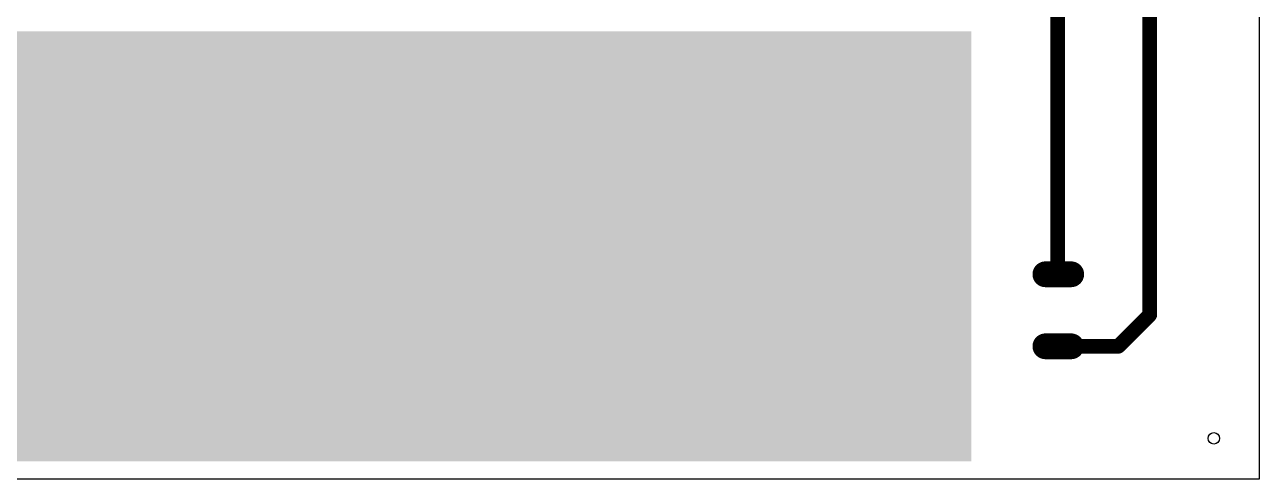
# Model space of a CAD drawing. Header units: millimetres. Extents: x 0 to 653, y 0 to 287.
# Drawn here: x 102.3 to 187.9, y 96.1 to 127.7 of the extents above; entities that cross this region are included whole.
import ezdxf

# ---------------------------------------------------------------- set-up
doc = ezdxf.new("R2010")
doc.units = ezdxf.units.MM
for name, color, linetype in [('16', 7, 'Continuous'), ('17', 7, 'Continuous'), ('20', 7, 'Continuous')]:
    doc.layers.add(name, color=color, linetype=linetype)

# ---------------------------------------------------------------- blocks, each defined once
blk = doc.blocks.new('RECT')
blk.add_solid([(-0.5, -0.5), (0.5, -0.5), (-0.5, 0.5), (0.5, 0.5)])
blk = doc.blocks.new('LONGP100')
at = {"const_width": 1}
blk.add_lwpolyline([(-0.5, 0), (0.5, 0)], dxfattribs=at)
at = {"const_width": 0.5}
for points in [[(-0.5, 0.25, 1), (-0.5, -0.25)], [(0.5, -0.25, 1), (0.5, 0.25)]]:
    blk.add_lwpolyline(points, format="xyb", dxfattribs=at)

msp = doc.modelspace()

# ---------------------------------------------------------------- linework, layer by layer
at = {"layer": '16', "const_width": 1.016}
for points in [[(180.34, 182.13), (180.34, 107.518)], [(173.95, 110.375), (173.95, 166.573)], [(173.99, 110.335), (173.95, 110.375)], [(178.157, 105.335), (180.34, 107.518)], [(173.99, 105.335), (178.157, 105.335)]]:
    msp.add_lwpolyline(points, dxfattribs=at)
at = {"layer": '16', "const_width": 0.508}
for points in [[(173.77, 110.196, -1), (174.13, 110.555)], [(174.204, 110.375, -1), (173.696, 110.375)], [(174.17, 110.515, -1), (173.81, 110.156)], [(180.16, 107.697, -1), (180.52, 107.338)], [(180.594, 107.518, -1), (180.086, 107.518)], [(173.99, 105.081, -1), (173.99, 105.589)], [(178.337, 105.156, -1), (177.978, 105.515)], [(178.157, 105.589, -1), (178.157, 105.081)]]:
    msp.add_lwpolyline(points, format="xyb", dxfattribs=at)
at = {"layer": '20'}
for p, q in [((187.94, 189.75), (187.94, 96.1)), ((187.94, 96.1), (0, 96.1))]:
    msp.add_line(p, q, dxfattribs=at)
msp.add_circle((184.785, 98.945), 0.4, dxfattribs=at)

# ---------------------------------------------------------------- block references
at = {"layer": '16', "xscale": -80.645, "yscale": 29.845, "rotation": 180}
msp.add_blockref('RECT', (127.635, 112.28), dxfattribs=at)
at = {"layer": '17', "xscale": -1.7907, "yscale": 1.7907}
for p in [(173.99, 110.335), (173.99, 110.335), (173.99, 105.335), (173.99, 105.335)]:
    msp.add_blockref('LONGP100', p, dxfattribs=at)

doc.saveas('drawing.dxf')
